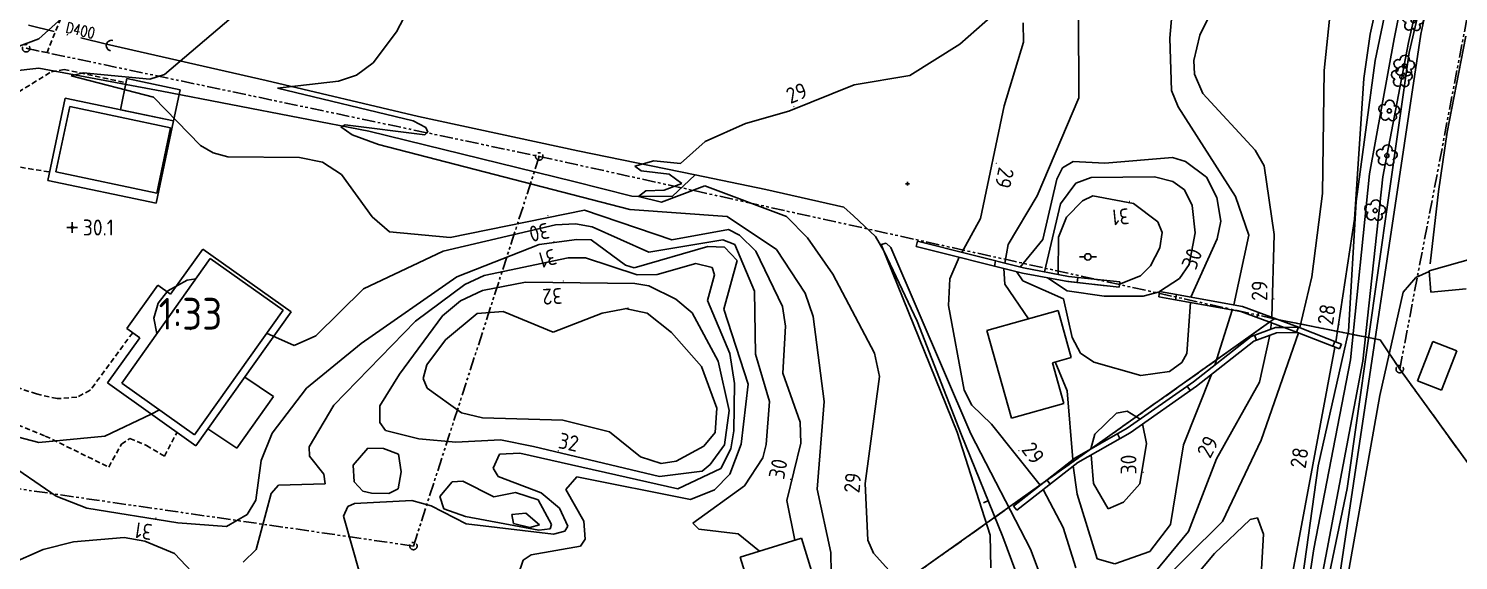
# Model space of a CAD drawing. Header units: metres. Extents: x 139929 to 143267, y 6401995 to 6404511.
# Drawn here: x 140467.3 to 140602.6, y 6402173.4 to 6402223.7 of the extents above; entities that cross this region are included whole.
import ezdxf
from ezdxf.enums import TextEntityAlignment as Align

# ---------------------------------------------------------------- set-up
doc = ezdxf.new("R2010")
doc.units = ezdxf.units.M
for name, pattern in [('DASHDOT', [1, 0.5, -0.25, 0, -0.25]), ('DASHED', [0.75, 0.5, -0.25]), ('PHANTOM', [2.5, 1.25, -0.25, 0.25, -0.25, 0.25, -0.25])]:
    doc.linetypes.add(name, pattern=pattern)
for name, color, linetype, lineweight in [('FAS_TRAKT_GRÄNS', 96, 'Continuous', 35), ('LM_GRÄNSPUNKT_TEXT_NY', 94, 'Continuous', 25), ('PRI_VATTEN_DIKE', 170, 'Continuous', 18)]:
    doc.layers.add(name, color=color, linetype=linetype, lineweight=lineweight)
for name, color, linetype in [('M-BEF-BELYSNINGSSTOLPE', 4, 'Continuous'), ('M-BEF-BYGGNAD', 3, 'Continuous'), ('M-BEF-BÄCK', 7, 'Continuous'), ('M-BEF-DIKE', 4, 'Dike5'), ('M-BEF-HÄCK', 7, 'Continuous'), ('M-BEF-MUR', 4, 'Continuous'), ('M-BEF-NIVÅ', 4, 'Continuous'), ('M-BEF-NIVÅKURVA-PRIMÄR-0.5M', 12, 'Continuous'), ('M-BEF-NIVÅKURVA-PRIMÄR-1.0M', 12, 'Continuous'), ('M-BEF-TRÄD', 4, 'Continuous'), ('M-BEF-VÄGKANT', 1, 'DASHED'), ('M-BEF-VÄGKANTSTÖD', 1, 'Continuous'), ('M-FASTIGHETSBETECKNING', 3, 'Continuous'), ('M-GATUNAMN', 3, 'Continuous'), ('M-GR-FASTIGHETSGRÄNS', 3, 'PHANTOM'), ('M-GR-RÄTTIGHETSGRÄNS', 3, 'DASHED'), ('M-GR-TRAKTGRÄNS', 7, 'PHANTOM'), ('M-KRYSS-1000', 1, 'Continuous'), ('M-VA-D', 80, 'DASHDOT'), ('M-VA-TEXT', 1, 'Continuous')]:
    doc.layers.add(name, color=color, linetype=linetype)
doc.styles.add('ISO', font='iso.shx', dxfattribs={"height": 2.5})
doc.styles.add('ITALICC', font='italicc', dxfattribs={"oblique": 10})
doc.styles.add('SIMPLEX8', font='simplex.shx', dxfattribs={"width": 0.8})
doc.linetypes.add('Bäck', pattern='A,5,[107,sma.shx,S=1,R=0,X=0,Y=0],5', length=10)
doc.linetypes.add('Dike5', pattern='A,1.5,["|",Standard,S=0.5,R=75,X=0,Y=0],1e-06,["|",Standard,S=0.5,R=105,X=0,Y=0],-0.75', length=2.250001)

# ---------------------------------------------------------------- blocks, each defined once
blk = doc.blocks.new('osynlig cirkel')
blk.add_circle((0, 0), 0.005)
blk = doc.blocks.new('OSYNLIG')
blk.add_blockref('osynlig cirkel', (0, 0))
blk = doc.blocks.new('PRI_L_ALLM')
for points in [[(-0.3, 0, 0), (-0.8, 0, 0)], [(0.8, 0, 0), (0.3, 0, 0)]]:
    blk.add_polyline3d(points)
blk.add_circle((0, 0), 0.3)
blk = doc.blocks.new('PRI_NIVÅ_HÖJDPUNKT_ISM')
at = {"color": 7}
for p, q in [((-0.25, 0), (0.25, 0)), ((0, 0.25), (0, -0.25))]:
    blk.add_line(p, q, dxfattribs=at)
blk = doc.blocks.new('LIGGARPUNKT')
blk.add_circle((0, 0), 0.35)
at = {"layer": 'LM_GRÄNSPUNKT_TEXT_NY', "style": 'ITALICC', "oblique": 10}
blk.add_attdef('PUNKTBETECKNING', (0.5, -0.35), '', height=0.7, dxfattribs=at)
blk = doc.blocks.new('PRI_M_LÖVTRÄD')
blk.add_circle((0, 0), 0.2)
for centre, radius, start, end in [((-0.601762, 0.206006), 0.384732, 57.341651, 261.23001), ((0.047722, 0.56156), 0.443002, 345.022908, 184.096476), ((0.585988, 0.07036), 0.392534, 269.444378, 106.321877), ((-0.395828, -0.476108), 0.401424, 131.233971, 330.911027), ((0.306072, -0.564084), 0.367104, 196.976003, 41.224955)]:
    blk.add_arc(centre, radius, start, end)
blk = doc.blocks.new('SPWDEF')
at = {"color": 0, "linetype": 'Continuous'}
for p, q in [((-1, 0), (1, 0)), ((0, -1), (0, 1))]:
    blk.add_line(p, q, dxfattribs=at)
blk.add_circle((0, 0), 0.2)
blk = doc.blocks.new('PLUS')
for p, q in [((-0.18, 0), (0, 0)), ((0, 0), (0, 0.18)), ((0, -0.18), (0, 0)), ((0, 0), (0.18, 0))]:
    blk.add_line(p, q)
blk = doc.blocks.new('PRI_NIVÅ_HÖJDPKT')
at = {"color": 0, "linetype": 'Continuous', "lineweight": -3}
blk.add_circle((183, 184), 0.0005, dxfattribs=at)

msp = doc.modelspace()

# ---------------------------------------------------------------- linework, layer by layer
at = {"layer": 'FAS_TRAKT_GRÄNS', "color": 1, "linetype": 'Continuous', "lineweight": -3}
for p, q in [((140550.468, 6402171.631), (140585.175, 6402196.276)), ((140585.175, 6402196.276), (140595.175, 6402194.272)), ((140595.175, 6402194.272), (140597.041, 6402191.517)), ((140597.041, 6402191.517), (140606.794, 6402178.067))]:
    msp.add_line(p, q, dxfattribs=at)
at = {"layer": 'M-BEF-BYGGNAD'}
for p, q in [((140476.601, 6402218.997), (140475.981, 6402216.05)), ((140481.642, 6402217.936), (140476.601, 6402218.997)), ((140469.112, 6402209.362), (140470.751, 6402217.15)), ((140470.751, 6402217.15), (140481.022, 6402214.99)), ((140481.022, 6402214.99), (140481.642, 6402217.936)), ((140471.196, 6402216.359), (140469.892, 6402210.166)), ((140480.727, 6402214.351), (140471.196, 6402216.359)), ((140475.981, 6402216.05), (140481.022, 6402214.99)), ((140481.022, 6402214.99), (140479.383, 6402207.201)), ((140479.422, 6402208.157), (140480.727, 6402214.351)), ((140479.383, 6402207.201), (140469.112, 6402209.362)), ((140469.892, 6402210.166), (140479.422, 6402208.157)), ((140480.741, 6402198.589), (140483.786, 6402202.864)), ((140483.786, 6402202.864), (140492.136, 6402196.918)), ((140476.121, 6402190.191), (140484.488, 6402201.986)), ((140484.488, 6402201.986), (140491.372, 6402197.104)), ((140476.61, 6402195.343), (140479.535, 6402199.449)), ((140479.535, 6402199.449), (140480.741, 6402198.589)), ((140491.372, 6402197.104), (140483.005, 6402185.309)), ((140492.136, 6402196.918), (140483.124, 6402184.267)), ((140557.984, 6402195.173), (140564.726, 6402197.05)), ((140557.984, 6402195.173), (140564.726, 6402197.05)), ((140564.726, 6402197.05), (140565.961, 6402192.609)), ((140564.726, 6402197.05), (140565.961, 6402192.609)), ((140477.812, 6402194.487), (140476.61, 6402195.343)), ((140474.771, 6402190.217), (140477.812, 6402194.487)), ((140560.294, 6402186.875), (140557.984, 6402195.173)), ((140560.294, 6402186.875), (140557.984, 6402195.173)), ((140600.165, 6402194.124), (140598.72, 6402190.403)), ((140602.454, 6402193.235), (140600.165, 6402194.124)), ((140601.008, 6402189.515), (140602.454, 6402193.235)), ((140565.961, 6402192.609), (140564.196, 6402192.117)), ((140565.961, 6402192.609), (140564.196, 6402192.117)), ((140564.196, 6402192.117), (140565.271, 6402188.26)), ((140564.196, 6402192.117), (140565.271, 6402188.26)), ((140483.124, 6402184.267), (140474.771, 6402190.217)), ((140483.005, 6402185.309), (140476.121, 6402190.191)), ((140487.752, 6402190.765), (140490.485, 6402188.924)), ((140598.72, 6402190.403), (140601.008, 6402189.515)), ((140490.485, 6402188.924), (140487.012, 6402184.048)), ((140565.271, 6402188.26), (140560.294, 6402186.875)), ((140565.271, 6402188.26), (140560.294, 6402186.875)), ((140487.012, 6402184.048), (140484.254, 6402185.854)), ((140540.427, 6402175.515), (140534.64, 6402173.72)), ((140541.861, 6402170.889), (140540.427, 6402175.515)), ((140534.64, 6402173.72), (140536.074, 6402169.095))]:
    msp.add_line(p, q, dxfattribs=at)
at = {"layer": 'M-BEF-BÄCK', "lineweight": -3}
for p, q in [((140474.668, 6402222.241), (140489.793, 6402218.825)), ((140489.793, 6402218.825), (140504.178, 6402215.423)), ((140504.178, 6402215.423), (140519.261, 6402212.159)), ((140519.261, 6402212.159), (140530.367, 6402209.885)), ((140530.367, 6402209.885), (140537.073, 6402208.511)), ((140537.073, 6402208.511), (140544.447, 6402206.819)), ((140544.447, 6402206.819), (140545.348, 6402206.027)), ((140545.348, 6402206.027), (140547.422, 6402204.063)), ((140547.422, 6402204.063), (140548.257, 6402202.629)), ((140548.257, 6402202.629), (140551.38, 6402196.044)), ((140551.38, 6402196.044), (140555.543, 6402185.367)), ((140555.543, 6402185.367), (140559.478, 6402175.643)), ((140559.478, 6402175.643), (140563.33, 6402165.298))]:
    msp.add_line(p, q, dxfattribs=at)
at = {"layer": 'M-BEF-BÄCK', "linetype": 'Bäck', "lineweight": -3}
for p, q in [((140474.668, 6402222.241, 29.827), (140489.793, 6402218.825, 29.528)), ((140465.737, 6402219.684, 30.259), (140468.275, 6402219.98, 30.117)), ((140468.275, 6402219.98, 30.117), (140479.914, 6402217.814, 29.895)), ((140489.793, 6402218.825, 29.528), (140504.178, 6402215.423, 29.216)), ((140479.914, 6402217.814, 29.895), (140499.479, 6402214.012, 29.361)), ((140504.178, 6402215.423, 29.216), (140519.261, 6402212.159, 28.917)), ((140499.479, 6402214.012, 29.361), (140518.904, 6402209.277, 29.065)), ((140519.261, 6402212.159, 28.917), (140530.367, 6402209.885, 28.74)), ((140518.904, 6402209.277, 29.065), (140524.392, 6402207.879, 28.951)), ((140528.185, 6402207.85, 28.826), (140530.367, 6402209.885, 28.74)), ((140530.367, 6402209.885, 28.74), (140537.073, 6402208.511, 28.633)), ((140524.392, 6402207.879, 28.951), (140528.185, 6402207.85, 28.826)), ((140537.073, 6402208.511, 28.633), (140544.447, 6402206.819, 28.434)), ((140544.447, 6402206.819, 28.434), (140545.348, 6402206.027, 28.434)), ((140545.348, 6402206.027, 28.434), (140547.422, 6402204.063, 28.363)), ((140547.422, 6402204.063, 28.363), (140548.257, 6402202.629, 28.363)), ((140548.257, 6402202.629, 28.363), (140551.38, 6402196.044, 28.292)), ((140551.38, 6402196.044, 28.292), (140555.543, 6402185.367, 28.249)), ((140555.543, 6402185.367, 28.249), (140559.478, 6402175.643, 28.136)), ((140559.478, 6402175.643, 28.136), (140563.33, 6402165.298, 28.008))]:
    msp.add_line(p, q, dxfattribs=at)
at = {"layer": 'M-BEF-DIKE'}
for p, q in [((140596.529, 6402222.773), (140598.178, 6402231.123)), ((140598.919, 6402227.024), (140597.869, 6402222.411)), ((140594.192, 6402209.972), (140596.529, 6402222.773)), ((140597.869, 6402222.411), (140595.429, 6402209.714)), ((140592.383, 6402192.403), (140594.192, 6402209.972)), ((140595.429, 6402209.714), (140593.551, 6402192.252)), ((140588.916, 6402174.51), (140592.383, 6402192.403)), ((140593.551, 6402192.252), (140590.053, 6402173.815)), ((140558.137, 6402179.095), (140557.645, 6402178.872)), ((140587.819, 6402167.243), (140588.916, 6402174.51)), ((140590.053, 6402173.815), (140588.595, 6402166.462))]:
    msp.add_line(p, q, dxfattribs=at)
at = {"layer": 'M-BEF-HÄCK', "lineweight": -3}
for p, q in [((140601.542, 6402213.921), (140603.29, 6402223.001)), ((140600.697, 6402208.318), (140601.542, 6402213.921)), ((140599.936, 6402201.479), (140600.697, 6402208.318))]:
    msp.add_line(p, q, dxfattribs=at)
at = {"layer": 'M-BEF-MUR', "lineweight": -3}
for p, q in [((140551.286, 6402203.118), (140551.407, 6402203.602)), ((140551.407, 6402203.602), (140561.439, 6402201.093)), ((140561.332, 6402200.604), (140551.286, 6402203.118)), ((140558.686, 6402201.267), (140558.807, 6402201.751)), ((140561.439, 6402201.093), (140565.704, 6402200.283)), ((140565.63, 6402199.788), (140561.332, 6402200.604)), ((140570.499, 6402199.259), (140565.63, 6402199.788)), ((140565.704, 6402200.283), (140570.553, 6402199.757)), ((140566.522, 6402199.691), (140566.576, 6402200.189)), ((140570.553, 6402199.757), (140570.499, 6402199.259)), ((140574.232, 6402198.349), (140574.317, 6402198.842)), ((140575.283, 6402198.169), (140574.232, 6402198.349)), ((140574.317, 6402198.842), (140575.37, 6402198.661)), ((140582.021, 6402196.95), (140575.283, 6402198.169)), ((140575.37, 6402198.661), (140582.152, 6402197.434)), ((140575.905, 6402198.565), (140575.816, 6402198.073)), ((140586.093, 6402195.46), (140582.021, 6402196.95)), ((140582.152, 6402197.434), (140587.46, 6402195.492)), ((140583.703, 6402196.866), (140583.532, 6402196.397)), ((140582.997, 6402194.598), (140585.277, 6402195.44)), ((140585.277, 6402195.44), (140586.093, 6402195.46)), ((140586.093, 6402195.46), (140587.46, 6402195.492)), ((140587.288, 6402195.023), (140586.093, 6402195.46)), ((140587.46, 6402195.492), (140587.288, 6402195.023)), ((140587.46, 6402195.492), (140591.529, 6402193.881)), ((140577.521, 6402190.307), (140582.997, 6402194.598)), ((140583.244, 6402194.156), (140577.818, 6402189.905)), ((140585.372, 6402194.942), (140583.244, 6402194.156)), ((140583.3, 6402194.71), (140583.473, 6402194.241)), ((140587.37, 6402194.99), (140585.372, 6402194.942)), ((140591.345, 6402193.416), (140587.37, 6402194.99)), ((140590.909, 6402194.126), (140590.725, 6402193.661)), ((140591.529, 6402193.881), (140591.345, 6402193.416)), ((140571.258, 6402185.923), (140577.521, 6402190.307)), ((140577.818, 6402189.905), (140571.526, 6402185.5)), ((140576.931, 6402189.894), (140577.218, 6402189.484)), ((140566.288, 6402183.095), (140571.258, 6402185.923)), ((140571.526, 6402185.5), (140566.567, 6402182.679)), ((140570.323, 6402185.391), (140570.571, 6402184.957)), ((140560.499, 6402178.556), (140566.288, 6402183.095)), ((140566.567, 6402182.679), (140560.807, 6402178.163)), ((140563.646, 6402181.024), (140563.955, 6402180.631)), ((140560.807, 6402178.163), (140560.499, 6402178.556))]:
    msp.add_line(p, q, dxfattribs=at)
at = {"layer": 'M-BEF-MUR'}
for p, q in [((140551.286, 6402203.118), (140551.407, 6402203.602)), ((140551.407, 6402203.602), (140561.439, 6402201.093)), ((140561.332, 6402200.604), (140551.286, 6402203.118)), ((140558.686, 6402201.267), (140558.807, 6402201.751)), ((140561.439, 6402201.093), (140565.704, 6402200.283)), ((140565.63, 6402199.788), (140561.332, 6402200.604)), ((140570.499, 6402199.259), (140565.63, 6402199.788)), ((140565.704, 6402200.283), (140570.553, 6402199.757)), ((140566.522, 6402199.691), (140566.576, 6402200.189)), ((140570.553, 6402199.757), (140570.499, 6402199.259)), ((140574.232, 6402198.349), (140574.317, 6402198.842)), ((140575.283, 6402198.169), (140574.232, 6402198.349)), ((140574.317, 6402198.842), (140575.37, 6402198.661)), ((140582.021, 6402196.95), (140575.283, 6402198.169)), ((140575.37, 6402198.661), (140582.152, 6402197.434)), ((140575.905, 6402198.565), (140575.816, 6402198.073)), ((140586.093, 6402195.46), (140582.021, 6402196.95)), ((140582.152, 6402197.434), (140587.46, 6402195.492)), ((140583.703, 6402196.866), (140583.532, 6402196.397)), ((140582.997, 6402194.598), (140585.277, 6402195.44)), ((140585.277, 6402195.44), (140586.093, 6402195.46)), ((140586.093, 6402195.46), (140587.46, 6402195.492)), ((140587.288, 6402195.023), (140586.093, 6402195.46)), ((140587.46, 6402195.492), (140587.288, 6402195.023)), ((140587.46, 6402195.492), (140591.529, 6402193.881)), ((140577.521, 6402190.307), (140582.997, 6402194.598)), ((140583.244, 6402194.156), (140577.818, 6402189.905)), ((140585.372, 6402194.942), (140583.244, 6402194.156)), ((140583.3, 6402194.71), (140583.473, 6402194.241)), ((140587.37, 6402194.99), (140585.372, 6402194.942)), ((140591.345, 6402193.416), (140587.37, 6402194.99)), ((140590.909, 6402194.126), (140590.725, 6402193.661)), ((140591.529, 6402193.881), (140591.345, 6402193.416)), ((140571.258, 6402185.923), (140577.521, 6402190.307)), ((140577.818, 6402189.905), (140571.526, 6402185.5)), ((140576.931, 6402189.894), (140577.218, 6402189.484)), ((140566.288, 6402183.095), (140571.258, 6402185.923)), ((140571.526, 6402185.5), (140566.567, 6402182.679)), ((140570.323, 6402185.391), (140570.571, 6402184.957)), ((140560.499, 6402178.556), (140566.288, 6402183.095)), ((140566.567, 6402182.679), (140560.807, 6402178.163)), ((140563.646, 6402181.024), (140563.955, 6402180.631)), ((140560.807, 6402178.163), (140560.499, 6402178.556))]:
    msp.add_line(p, q, dxfattribs=at)
at = {"layer": 'M-BEF-NIVÅKURVA-PRIMÄR-0.5M', "linetype": 'Continuous', "lineweight": -3}
for p, q in [((140589.884, 6402219.768, 28.5), (140591.103, 6402231.263, 28.5)), ((140600.079, 6402230.591, 27.5), (140597.922, 6402221.465, 27.5)), ((140502.099, 6402223.416, 29.5), (140505.448, 6402229.79, 29.5)), ((140575.279, 6402222.828, 29.5), (140575.603, 6402226.466, 29.5)), ((140468.281, 6402222.762, 30.5), (140472.258, 6402226.361, 30.5)), ((140566.65, 6402225.151, 29.5), (140566.672, 6402217.186, 29.5)), ((140594.712, 6402220.712, 27.5), (140595.555, 6402224.765, 27.5)), ((140463.72, 6402221.075, 30.5), (140468.281, 6402222.762, 30.5)), ((140499.898, 6402220.503, 29.5), (140502.099, 6402223.416, 29.5)), ((140575.436, 6402217.878, 29.5), (140575.279, 6402222.828, 29.5)), ((140597.922, 6402221.465, 27.5), (140592.054, 6402180.219, 27.5)), ((140498.328, 6402219.321, 29.5), (140499.898, 6402220.503, 29.5)), ((140589.724, 6402208.128, 28.5), (140589.884, 6402219.768, 28.5)), ((140592.926, 6402207.356, 27.5), (140594.712, 6402220.712, 27.5)), ((140490.841, 6402218.085, 29.5), (140496.619, 6402218.742, 29.5)), ((140496.619, 6402218.742, 29.5), (140498.328, 6402219.321, 29.5)), ((140503.704, 6402214.988, 29.5), (140490.841, 6402218.085, 29.5)), ((140566.672, 6402217.186, 29.5), (140562.722, 6402207.916, 29.5)), ((140576.075, 6402216.324, 29.5), (140575.436, 6402217.878, 29.5)), ((140581.502, 6402207.842, 29.5), (140576.075, 6402216.324, 29.5)), ((140496.844, 6402214.428, 29.5), (140497.254, 6402214.631, 29.5)), ((140497.932, 6402213.689, 29.5), (140496.844, 6402214.428, 29.5)), ((140497.254, 6402214.631, 29.5), (140504.789, 6402213.678, 29.5)), ((140504.877, 6402214.38, 29.5), (140503.704, 6402214.988, 29.5)), ((140505.091, 6402213.922, 29.5), (140504.877, 6402214.38, 29.5)), ((140500.4, 6402212.767, 29.5), (140497.932, 6402213.689, 29.5)), ((140504.789, 6402213.678, 29.5), (140505.091, 6402213.922, 29.5)), ((140524.189, 6402206.603, 29.5), (140500.4, 6402212.767, 29.5)), ((140566.407, 6402209.101, 30.5), (140564.932, 6402207.153, 30.5)), ((140567.833, 6402209.638, 30.5), (140566.407, 6402209.101, 30.5)), ((140573.836, 6402209.702, 30.5), (140567.833, 6402209.638, 30.5)), ((140575.582, 6402209.273, 30.5), (140573.836, 6402209.702, 30.5)), ((140576.661, 6402208.482, 30.5), (140575.582, 6402209.273, 30.5)), ((140562.722, 6402207.916, 29.5), (140559.994, 6402203.291, 29.5)), ((140577.401, 6402207.002, 30.5), (140576.661, 6402208.482, 30.5)), ((140582.776, 6402204.198, 29.5), (140581.502, 6402207.842, 29.5)), ((140588.721, 6402200.246, 28.5), (140589.724, 6402208.128, 28.5)), ((140533.407, 6402205.943, 29.5), (140524.189, 6402206.603, 29.5)), ((140564.932, 6402207.153, 30.5), (140563.422, 6402200.717, 30.5)), ((140577.685, 6402204.407, 30.5), (140577.401, 6402207.002, 30.5)), ((140592.201, 6402195.077, 27.5), (140592.926, 6402207.356, 27.5)), ((140517.167, 6402205.174, 30.5), (140506.535, 6402202.666, 30.5)), ((140519.042, 6402205.259, 30.5), (140517.167, 6402205.174, 30.5)), ((140520.616, 6402204.97, 30.5), (140519.042, 6402205.259, 30.5)), ((140525.998, 6402202.578, 30.5), (140520.616, 6402204.97, 30.5)), ((140538.061, 6402202.843, 29.5), (140533.407, 6402205.943, 29.5)), ((140532.982, 6402203.737, 30.5), (140525.998, 6402202.578, 30.5)), ((140534.141, 6402203.308, 30.5), (140532.982, 6402203.737, 30.5)), ((140547.983, 6402203.306, 28.5), (140548.436, 6402203.443, 28.5)), ((140548.436, 6402203.443, 28.5), (140548.876, 6402203.018, 28.5)), ((140577.116, 6402201.422, 30.5), (140577.685, 6402204.407, 30.5)), ((140581.328, 6402197.584, 29.5), (140582.776, 6402204.198, 29.5)), ((140506.535, 6402202.666, 30.5), (140499, 6402199.098, 30.5)), ((140535.992, 6402198.881, 30.5), (140534.141, 6402203.308, 30.5)), ((140540.779, 6402198.684, 29.5), (140538.061, 6402202.843, 29.5)), ((140555.176, 6402185.553, 28.5), (140547.983, 6402203.306, 28.5)), ((140548.876, 6402203.018, 28.5), (140556.471, 6402185.379, 28.5)), ((140559.994, 6402203.291, 29.5), (140559.672, 6402201.536, 29.5)), ((140518.358, 6402202.035, 31.5), (140510.416, 6402200.365, 31.5)), ((140519.99, 6402202.051, 31.5), (140518.358, 6402202.035, 31.5)), ((140524.873, 6402200.417, 31.5), (140519.99, 6402202.051, 31.5)), ((140530.43, 6402201.493, 31.5), (140526.788, 6402200.448, 31.5)), ((140531.98, 6402201.115, 31.5), (140530.43, 6402201.493, 31.5)), ((140532.202, 6402200.442, 31.5), (140531.98, 6402201.115, 31.5)), ((140559.582, 6402201.042, 29.5), (140559.69, 6402199.546, 29.5)), ((140576.198, 6402200.085, 30.5), (140577.116, 6402201.422, 30.5)), ((140599.823, 6402200.759, 28.5), (140598.579, 6402200.184, 28.5)), ((140482.313, 6402199.927, 30.5), (140480.479, 6402198.928, 30.5)), ((140483.116, 6402200.051, 30.5), (140482.313, 6402199.927, 30.5)), ((140508.585, 6402199.527, 31.5), (140503.919, 6402196.057, 31.5)), ((140510.416, 6402200.365, 31.5), (140508.585, 6402199.527, 31.5)), ((140526.788, 6402200.448, 31.5), (140524.873, 6402200.417, 31.5)), ((140531.537, 6402197.994, 31.5), (140532.202, 6402200.442, 31.5)), ((140559.69, 6402199.546, 29.5), (140561.928, 6402196.27, 29.5)), ((140563.72, 6402200.151, 30.5), (140565.586, 6402198.929, 30.5)), ((140574.324, 6402198.841, 30.5), (140576.198, 6402200.085, 30.5)), ((140587.585, 6402195.443, 28.5), (140588.721, 6402200.246, 28.5)), ((140598.579, 6402200.184, 28.5), (140597.355, 6402198.792, 28.5)), ((140480.479, 6402198.928, 30.5), (140479.574, 6402197.762, 30.5)), ((140499, 6402199.098, 30.5), (140494.489, 6402194.649, 30.5)), ((140536.092, 6402192.936, 30.5), (140535.992, 6402198.881, 30.5)), ((140541.524, 6402196.505, 29.5), (140540.779, 6402198.684, 29.5)), ((140565.586, 6402198.929, 30.5), (140569.079, 6402198.412, 30.5)), ((140569.079, 6402198.412, 30.5), (140572.78, 6402198.398, 30.5)), ((140572.78, 6402198.398, 30.5), (140574.316, 6402198.839, 30.5)), ((140597.355, 6402198.792, 28.5), (140595.163, 6402189.012, 28.5)), ((140479.574, 6402197.762, 30.5), (140479.165, 6402196.329, 30.5)), ((140509.755, 6402196.781, 32.5), (140506.741, 6402194.283, 32.5)), ((140512.217, 6402196.977, 32.5), (140509.755, 6402196.781, 32.5)), ((140516.94, 6402195.005, 32.5), (140512.217, 6402196.977, 32.5)), ((140521.583, 6402196.815, 32.5), (140516.94, 6402195.005, 32.5)), ((140524.056, 6402197.282, 32.5), (140521.583, 6402196.815, 32.5)), ((140525.845, 6402196.819, 32.5), (140523.743, 6402197.251, 32.5)), ((140528.129, 6402194.99, 32.5), (140525.845, 6402196.819, 32.5)), ((140533.657, 6402192.975, 31.5), (140531.537, 6402197.994, 31.5)), ((140579.536, 6402191.886, 29.5), (140581.197, 6402197.099, 29.5)), ((140479.165, 6402196.329, 30.5), (140479.449, 6402194.882, 30.5)), ((140503.919, 6402196.057, 31.5), (140496.172, 6402188.089, 31.5)), ((140542.569, 6402188.435, 29.5), (140541.524, 6402196.505, 29.5)), ((140492.442, 6402193.758, 30.5), (140489.815, 6402194.909, 30.5)), ((140494.489, 6402194.649, 30.5), (140492.442, 6402193.758, 30.5)), ((140506.741, 6402194.283, 32.5), (140504.981, 6402191.928, 32.5)), ((140530.96, 6402191.756, 32.5), (140528.129, 6402194.99, 32.5)), ((140583.934, 6402184.802, 28.5), (140587.471, 6402194.95, 28.5)), ((140589.338, 6402182.366, 27.5), (140592.201, 6402195.077, 27.5)), ((140534.102, 6402190.167, 31.5), (140533.657, 6402192.975, 31.5)), ((140537.402, 6402188.446, 30.5), (140536.092, 6402192.936, 30.5)), ((140504.981, 6402191.928, 32.5), (140504.627, 6402190.633, 32.5)), ((140532.424, 6402187.831, 32.5), (140530.96, 6402191.756, 32.5)), ((140564.449, 6402192.187, 29.5), (140565.585, 6402189.467, 29.5)), ((140504.627, 6402190.633, 32.5), (140505.011, 6402189.695, 32.5)), ((140534.039, 6402185.68, 31.5), (140534.102, 6402190.167, 31.5)), ((140576.573, 6402184.344, 29.5), (140579.221, 6402191.004, 29.5)), ((140505.011, 6402189.695, 32.5), (140508.26, 6402187.383, 32.5)), ((140565.585, 6402189.467, 29.5), (140566.101, 6402182.949, 29.5)), ((140595.163, 6402189.012, 28.5), (140590.713, 6402163.937, 28.5)), ((140478.888, 6402187.236, 30.5), (140474.502, 6402185.182, 30.5)), ((140479.695, 6402187.656, 30.5), (140478.888, 6402187.236, 30.5)), ((140496.172, 6402188.089, 31.5), (140493.845, 6402184.169, 31.5)), ((140508.26, 6402187.383, 32.5), (140510.245, 6402186.91, 32.5)), ((140532.269, 6402185.525, 32.5), (140532.424, 6402187.831, 32.5)), ((140537.088, 6402184.37, 30.5), (140537.402, 6402188.446, 30.5)), ((140541.919, 6402180.16, 29.5), (140542.569, 6402188.435, 29.5)), ((140510.245, 6402186.91, 32.5), (140517.85, 6402186.674, 32.5)), ((140517.85, 6402186.674, 32.5), (140522.277, 6402185.568, 32.5)), ((140468.269, 6402184.559, 30.5), (140464.156, 6402185.645, 30.5)), ((140474.502, 6402185.182, 30.5), (140468.269, 6402184.559, 30.5)), ((140522.277, 6402185.568, 32.5), (140525.19, 6402183.216, 32.5)), ((140531.203, 6402184.226, 32.5), (140532.269, 6402185.525, 32.5)), ((140533.737, 6402183.964, 31.5), (140534.039, 6402185.68, 31.5)), ((140558.282, 6402175.794, 28.5), (140555.176, 6402185.553, 28.5)), ((140556.471, 6402185.379, 28.5), (140562.117, 6402174.489, 28.5)), ((140580.272, 6402177.106, 28.5), (140583.934, 6402184.802, 28.5)), ((140493.845, 6402184.169, 31.5), (140493.869, 6402183.293, 31.5)), ((140493.869, 6402183.293, 31.5), (140495.244, 6402181.565, 31.5)), ((140511.264, 6402182.156, 31.5), (140511.851, 6402183.455, 31.5)), ((140511.851, 6402183.455, 31.5), (140513.782, 6402183.558, 31.5)), ((140513.782, 6402183.558, 31.5), (140528.724, 6402180.176, 31.5)), ((140525.19, 6402183.216, 32.5), (140527.149, 6402182.586, 32.5)), ((140528.59, 6402182.806, 32.5), (140531.203, 6402184.226, 32.5)), ((140532.814, 6402182.11, 31.5), (140533.737, 6402183.964, 31.5)), ((140536.773, 6402183.132, 30.5), (140537.088, 6402184.37, 30.5)), ((140575.348, 6402176.818, 29.5), (140576.573, 6402184.344, 29.5)), ((140511.719, 6402181.349, 31.5), (140511.264, 6402182.156, 31.5)), ((140527.149, 6402182.586, 32.5), (140528.59, 6402182.806, 32.5)), ((140528.724, 6402180.176, 31.5), (140532.814, 6402182.11, 31.5)), ((140535.04, 6402180.482, 30.5), (140536.773, 6402183.132, 30.5)), ((140566.156, 6402182.357, 29.5), (140566.521, 6402179.679, 29.5)), ((140587.534, 6402169.459, 27.5), (140589.338, 6402182.366, 27.5)), ((140490.938, 6402180.549, 31.5), (140490.245, 6402179.734, 31.5)), ((140495.376, 6402180.646, 31.5), (140490.938, 6402180.549, 31.5)), ((140495.244, 6402181.565, 31.5), (140495.376, 6402180.646, 31.5)), ((140515.799, 6402179.823, 31.5), (140511.719, 6402181.349, 31.5)), ((140530.161, 6402176.938, 30.5), (140535.04, 6402180.482, 30.5)), ((140490.245, 6402179.734, 31.5), (140488.848, 6402174.438, 31.5)), ((140517.53, 6402178.345, 31.5), (140515.799, 6402179.823, 31.5)), ((140543.213, 6402174.174, 29.5), (140541.919, 6402180.16, 29.5)), ((140566.521, 6402179.679, 29.5), (140568.406, 6402173.559, 29.5)), ((140592.054, 6402180.219, 27.5), (140590.252, 6402171.445, 27.5)), ((140497.111, 6402177.598, 31.5), (140497.519, 6402178.519, 31.5)), ((140497.519, 6402178.519, 31.5), (140498.141, 6402178.796, 31.5)), ((140498.141, 6402178.796, 31.5), (140503.572, 6402179.071, 31.5)), ((140503.572, 6402179.071, 31.5), (140505.404, 6402178.592, 31.5)), ((140505.404, 6402178.592, 31.5), (140508.697, 6402176.868, 31.5)), ((140514.356, 6402177.883, 32.5), (140513.039, 6402177.757, 32.5)), ((140513.039, 6402177.757, 32.5), (140513.181, 6402176.914, 32.5)), ((140515.632, 6402176.775, 32.5), (140514.356, 6402177.883, 32.5)), ((140518.309, 6402176.645, 31.5), (140517.53, 6402178.345, 31.5)), ((140498.612, 6402172.274, 31.5), (140497.111, 6402177.598, 31.5)), ((140508.697, 6402176.868, 31.5), (140516.971, 6402175.913, 31.5)), ((140513.181, 6402176.914, 32.5), (140514.716, 6402176.516, 32.5)), ((140514.716, 6402176.516, 32.5), (140515.632, 6402176.775, 32.5)), ((140518.025, 6402176.183, 31.5), (140518.309, 6402176.645, 31.5)), ((140530.71, 6402176.377, 30.5), (140530.161, 6402176.938, 30.5)), ((140572.842, 6402169.75, 28.5), (140580.272, 6402177.106, 28.5)), ((140573.399, 6402174.258, 29.5), (140575.348, 6402176.818, 29.5)), ((140471.555, 6402175.172, 31.5), (140468.685, 6402174.444, 31.5)), ((140476.328, 6402175.591, 31.5), (140471.555, 6402175.172, 31.5)), ((140478.3, 6402175.221, 31.5), (140476.328, 6402175.591, 31.5)), ((140481.109, 6402174.057, 31.5), (140478.3, 6402175.221, 31.5)), ((140516.971, 6402175.913, 31.5), (140518.025, 6402176.183, 31.5)), ((140534.429, 6402175.938, 30.5), (140530.71, 6402176.377, 30.5)), ((140536.46, 6402174.284, 30.5), (140534.429, 6402175.938, 30.5)), ((140558.361, 6402172.725, 28.5), (140558.282, 6402175.794, 28.5)), ((140468.685, 6402174.444, 31.5), (140465.675, 6402173.124, 31.5)), ((140482.746, 6402172.337, 31.5), (140481.109, 6402174.057, 31.5)), ((140488.848, 6402174.438, 31.5), (140487.601, 6402173.239, 31.5)), ((140543.255, 6402172.214, 29.5), (140543.213, 6402174.174, 29.5)), ((140562.117, 6402174.489, 28.5), (140565.881, 6402164.483, 28.5)), ((140570.095, 6402173.091, 29.5), (140573.399, 6402174.258, 29.5)), ((140568.406, 6402173.559, 29.5), (140570.095, 6402173.091, 29.5))]:
    msp.add_line(p, q, dxfattribs=at)
at = {"layer": 'M-BEF-NIVÅKURVA-PRIMÄR-1.0M', "linetype": 'Continuous', "lineweight": -3}
for p, q in [((140578.137, 6402223.112, 29), (140581.872, 6402230.651, 29)), ((140600.79, 6402231.396, 28), (140599.026, 6402223.192, 28)), ((140594.244, 6402223.192, 28), (140595.164, 6402227.309, 28)), ((140555.418, 6402222.26, 29), (140559.368, 6402225.717, 29)), ((140480.146, 6402219.369, 30), (140486.464, 6402224.74, 30)), ((140561.4, 6402224.268, 29), (140561.444, 6402222.454, 29)), ((140561.444, 6402222.454, 29), (140559.623, 6402216.432, 29)), ((140577.573, 6402220.706, 29), (140578.137, 6402223.112, 29)), ((140599.026, 6402223.192, 28), (140588.666, 6402153.862, 28)), ((140593.635, 6402219.01, 28), (140594.244, 6402223.192, 28)), ((140550.683, 6402219.282, 29), (140555.418, 6402222.26, 29)), ((140577.633, 6402219.411, 29), (140577.573, 6402220.706, 29)), ((140471.323, 6402219.254, 30), (140472.468, 6402219.55, 30)), ((140479.107, 6402217.227, 30), (140471.323, 6402219.254, 30)), ((140472.468, 6402219.55, 30), (140478.76, 6402218.939, 30)), ((140478.76, 6402218.939, 30), (140480.146, 6402219.369, 30)), ((140539.221, 6402215.925, 29), (140545.424, 6402218.407, 29)), ((140545.424, 6402218.407, 29), (140550.683, 6402219.282, 29)), ((140578.425, 6402217.597, 29), (140577.633, 6402219.411, 29)), ((140592.755, 6402205.706, 28), (140593.635, 6402219.01, 28)), ((140483.551, 6402212.67, 30), (140479.107, 6402217.227, 30)), ((140583.349, 6402212.24, 29), (140578.425, 6402217.597, 29)), ((140535.125, 6402214.76, 29), (140539.221, 6402215.925, 29)), ((140559.623, 6402216.432, 29), (140557.364, 6402205.752, 29)), ((140531.334, 6402213.034, 29), (140535.125, 6402214.76, 29)), ((140528.982, 6402210.963, 29), (140531.334, 6402213.034, 29)), ((140484.778, 6402211.966, 30), (140483.551, 6402212.67, 30)), ((140486.147, 6402211.598, 30), (140484.778, 6402211.966, 30)), ((140492.927, 6402211.534, 30), (140486.147, 6402211.598, 30)), ((140584.209, 6402210.739, 29), (140583.349, 6402212.24, 29)), ((140495.111, 6402211.101, 30), (140492.927, 6402211.534, 30)), ((140496.923, 6402209.932, 30), (140495.111, 6402211.101, 30)), ((140524.664, 6402210.706, 29), (140526.465, 6402211.216, 29)), ((140525.255, 6402210.276, 29), (140524.664, 6402210.706, 29)), ((140527.915, 6402209.97, 29), (140525.255, 6402210.276, 29)), ((140526.465, 6402211.216, 29), (140528.982, 6402210.963, 29)), ((140565.136, 6402210.547, 30), (140564.607, 6402209.477, 30)), ((140566.134, 6402211.162, 30), (140565.136, 6402210.547, 30)), ((140569.122, 6402210.991, 30), (140566.134, 6402211.162, 30)), ((140575.534, 6402211.519, 30), (140569.122, 6402210.991, 30)), ((140576.772, 6402211.158, 30), (140575.534, 6402211.519, 30)), ((140578.765, 6402209.665, 30), (140576.772, 6402211.158, 30)), ((140585.158, 6402204.26, 29), (140584.209, 6402210.739, 29)), ((140499.806, 6402205.93, 30), (140496.923, 6402209.932, 30)), ((140531.272, 6402208.854, 29), (140527.177, 6402207.313, 29)), ((140527.434, 6402208.434, 29), (140529.102, 6402209.077, 29)), ((140529.102, 6402209.077, 29), (140527.915, 6402209.97, 29)), ((140539.016, 6402205.96, 29), (140531.272, 6402208.854, 29)), ((140564.607, 6402209.477, 30), (140563.271, 6402203.784, 30)), ((140579.739, 6402207.757, 30), (140578.765, 6402209.665, 30)), ((140525.015, 6402207.838, 29), (140525.711, 6402208.383, 29)), ((140527.177, 6402207.313, 29), (140525.015, 6402207.838, 29)), ((140525.711, 6402208.383, 29), (140527.434, 6402208.434, 29)), ((140568.007, 6402207.902, 31), (140567.024, 6402207.422, 31)), ((140571.86, 6402207.189, 31), (140568.007, 6402207.902, 31)), ((140580.111, 6402205.518, 30), (140579.739, 6402207.757, 30)), ((140519.895, 6402206.548, 30), (140507.183, 6402203.969, 30)), ((140528.154, 6402203.747, 30), (140519.895, 6402206.548, 30)), ((140567.024, 6402207.422, 31), (140565.519, 6402205.889, 31)), ((140574.139, 6402205.444, 31), (140571.86, 6402207.189, 31)), ((140501.462, 6402204.508, 30), (140499.806, 6402205.93, 30)), ((140540.998, 6402203.936, 29), (140539.016, 6402205.96, 29)), ((140557.364, 6402205.752, 29), (140555.617, 6402202.549, 29)), ((140565.519, 6402205.889, 31), (140564.747, 6402203.98, 31)), ((140574.547, 6402204.444, 31), (140574.139, 6402205.444, 31)), ((140579.767, 6402203.853, 30), (140580.111, 6402205.518, 30)), ((140590.988, 6402194.096, 28), (140592.755, 6402205.706, 28)), ((140507.183, 6402203.969, 30), (140501.462, 6402204.508, 30)), ((140519.168, 6402203.775, 31), (140515.621, 6402203.312, 31)), ((140520.545, 6402203.74, 31), (140519.168, 6402203.775, 31)), ((140523.767, 6402201.334, 31), (140520.545, 6402203.74, 31)), ((140533.515, 6402204.721, 30), (140528.154, 6402203.747, 30)), ((140534.557, 6402204.194, 30), (140533.515, 6402204.721, 30)), ((140536.105, 6402202.673, 30), (140534.557, 6402204.194, 30)), ((140543.393, 6402200.506, 29), (140540.998, 6402203.936, 29)), ((140563.271, 6402203.784, 30), (140561.132, 6402201.171, 30)), ((140564.747, 6402203.98, 31), (140564.733, 6402200.467, 31)), ((140574.333, 6402202.997, 31), (140574.547, 6402204.444, 31)), ((140577.272, 6402198.318, 30), (140579.767, 6402203.853, 30)), ((140584.935, 6402196.416, 29), (140585.158, 6402204.26, 29)), ((140515.621, 6402203.312, 31), (140507.806, 6402200.232, 31)), ((140531.583, 6402203.113, 31), (140524.612, 6402201.082, 31)), ((140533.159, 6402203.054, 31), (140531.583, 6402203.113, 31)), ((140534.336, 6402201.796, 31), (140533.159, 6402203.054, 31)), ((140538.642, 6402197.421, 30), (140536.105, 6402202.673, 30)), ((140555.369, 6402202.096, 29), (140554.478, 6402200.05, 29)), ((140573.472, 6402201.268, 31), (140574.333, 6402202.997, 31)), ((140524.612, 6402201.082, 31), (140523.767, 6402201.334, 31)), ((140533.07, 6402197.196, 31), (140534.336, 6402201.796, 31)), ((140560.787, 6402200.741, 30), (140561.393, 6402199.872, 30)), ((140572.52, 6402200.328, 31), (140573.472, 6402201.268, 31)), ((140507.806, 6402200.232, 31), (140498.767, 6402193.925, 31)), ((140514.309, 6402199.753, 32), (140510.236, 6402198.964, 32)), ((140524.652, 6402199.623, 32), (140514.309, 6402199.753, 32)), ((140526.003, 6402199.387, 32), (140524.652, 6402199.623, 32)), ((140528.539, 6402198.116, 32), (140526.003, 6402199.387, 32)), ((140547.333, 6402193.015, 29), (140543.393, 6402200.506, 29)), ((140554.478, 6402200.05, 29), (140554.347, 6402197.518, 29)), ((140561.393, 6402199.872, 30), (140565.237, 6402198.154, 30)), ((140565.449, 6402199.823, 31), (140569.265, 6402199.393, 31)), ((140570.53, 6402199.539, 31), (140572.52, 6402200.328, 31)), ((140510.236, 6402198.964, 32), (140508.158, 6402197.966, 32)), ((140530.102, 6402196.825, 32), (140528.539, 6402198.116, 32)), ((140565.237, 6402198.154, 30), (140566.044, 6402194.515, 30)), ((140508.158, 6402197.966, 32), (140506.477, 6402196.554, 32)), ((140532.558, 6402192.275, 32), (140530.102, 6402196.825, 32)), ((140535.402, 6402190.099, 31), (140533.07, 6402197.196, 31)), ((140538.919, 6402195.571, 30), (140538.642, 6402197.421, 30)), ((140554.347, 6402197.518, 29), (140555.817, 6402189.528, 29)), ((140576.898, 6402193.001, 30), (140577.247, 6402197.814, 30)), ((140506.477, 6402196.554, 32), (140502.405, 6402191.034, 32)), ((140538.662, 6402191.133, 30), (140538.919, 6402195.571, 30)), ((140584.829, 6402195.275, 29), (140584.893, 6402195.899, 29)), ((140566.044, 6402194.515, 30), (140566.825, 6402193.025, 30)), ((140583.772, 6402190.29, 29), (140584.751, 6402194.713, 29)), ((140498.767, 6402193.925, 31), (140493.61, 6402189.724, 31)), ((140547.807, 6402190.799, 29), (140547.333, 6402193.015, 29)), ((140566.825, 6402193.025, 30), (140568.098, 6402192.171, 30)), ((140576.422, 6402192.13, 30), (140576.898, 6402193.001, 30)), ((140586.74, 6402171.337, 28), (140590.894, 6402193.595, 28)), ((140533.584, 6402187.6, 32), (140532.558, 6402192.275, 32)), ((140568.098, 6402192.171, 30), (140572.533, 6402190.893, 30)), ((140572.533, 6402190.893, 30), (140575.263, 6402191.292, 30)), ((140575.263, 6402191.292, 30), (140576.422, 6402192.13, 30)), ((140502.405, 6402191.034, 32), (140500.524, 6402188.027, 32)), ((140534.719, 6402184.421, 31), (140535.402, 6402190.099, 31)), ((140540.296, 6402186.505, 30), (140538.662, 6402191.133, 30)), ((140546.474, 6402180.695, 29), (140547.807, 6402190.799, 29)), ((140579.699, 6402183.02, 29), (140583.772, 6402190.29, 29)), ((140493.61, 6402189.724, 31), (140490.353, 6402185.455, 31)), ((140555.817, 6402189.528, 29), (140556.539, 6402188.094, 29)), ((140500.524, 6402188.027, 32), (140500.522, 6402186.452, 32)), ((140533.142, 6402184.358, 32), (140533.584, 6402187.6, 32)), ((140556.539, 6402188.094, 29), (140558.417, 6402186.292, 29)), ((140570.239, 6402187.351, 30), (140568.196, 6402185.343, 30)), ((140571.266, 6402187.543, 30), (140570.239, 6402187.351, 30)), ((140572.474, 6402186.774, 30), (140571.266, 6402187.543, 30)), ((140500.522, 6402186.452, 32), (140501.062, 6402185.698, 32)), ((140540.361, 6402184.515, 30), (140540.296, 6402186.505, 30)), ((140558.417, 6402186.292, 29), (140563.006, 6402180.522, 29)), ((140573.065, 6402184.484, 30), (140572.71, 6402186.33, 30)), ((140490.353, 6402185.455, 31), (140489.317, 6402182.871, 31)), ((140501.062, 6402185.698, 32), (140504.239, 6402184.916, 32)), ((140504.239, 6402184.916, 32), (140507.74, 6402184.611, 32)), ((140507.74, 6402184.611, 32), (140511.957, 6402184.808, 32)), ((140511.957, 6402184.808, 32), (140515.063, 6402184.199, 32)), ((140539.062, 6402179.08, 30), (140540.361, 6402184.515, 30)), ((140568.196, 6402185.343, 30), (140567.815, 6402183.963, 30)), ((140499.398, 6402184.019, 32), (140498.013, 6402182.419, 32)), ((140500.87, 6402184.008, 32), (140499.398, 6402184.019, 32)), ((140502.293, 6402183.465, 32), (140500.87, 6402184.008, 32)), ((140502.551, 6402181.8, 32), (140502.293, 6402183.465, 32)), ((140515.063, 6402184.199, 32), (140527.007, 6402181.364, 32)), ((140531.796, 6402182.481, 32), (140533.142, 6402184.358, 32)), ((140533.656, 6402181.587, 31), (140534.719, 6402184.421, 31)), ((140567.834, 6402183.4, 30), (140568.07, 6402180.702, 30)), ((140572.456, 6402180.666, 30), (140573.065, 6402184.484, 30)), ((140469.899, 6402179.486, 31), (140464.779, 6402183.024, 31)), ((140489.317, 6402182.871, 31), (140488.801, 6402179.106, 31)), ((140498.013, 6402182.419, 32), (140498.101, 6402180.851, 32)), ((140502.267, 6402180.176, 32), (140502.551, 6402181.8, 32)), ((140527.007, 6402181.364, 32), (140531.02, 6402181.874, 32)), ((140531.02, 6402181.874, 32), (140531.796, 6402182.481, 32)), ((140577.067, 6402176.162, 29), (140579.699, 6402183.02, 29)), ((140498.101, 6402180.851, 32), (140498.915, 6402179.977, 32)), ((140507.367, 6402180.839, 32), (140506.198, 6402179.463, 32)), ((140508.4, 6402180.918, 32), (140507.367, 6402180.839, 32)), ((140511.309, 6402179.433, 32), (140508.4, 6402180.918, 32)), ((140518.147, 6402180.138, 31), (140519.182, 6402181.328, 31)), ((140519.182, 6402181.328, 31), (140529.947, 6402179.163, 31)), ((140532.191, 6402180.106, 31), (140533.656, 6402181.587, 31)), ((140546.702, 6402175.32, 29), (140546.474, 6402180.695, 29)), ((140568.07, 6402180.702, 30), (140569.451, 6402178.295, 30)), ((140570.909, 6402178.934, 30), (140572.456, 6402180.666, 30)), ((140472.803, 6402178.356, 31), (140469.899, 6402179.486, 31)), ((140488.801, 6402179.106, 31), (140487.98, 6402177.765, 31)), ((140498.915, 6402179.977, 32), (140499.737, 6402179.767, 32)), ((140499.737, 6402179.767, 32), (140501.38, 6402179.755, 32)), ((140501.38, 6402179.755, 32), (140502.267, 6402180.176, 32)), ((140506.198, 6402179.463, 32), (140506.581, 6402178.307, 32)), ((140513.384, 6402179.828, 32), (140511.309, 6402179.433, 32)), ((140515.526, 6402179.16, 32), (140513.384, 6402179.828, 32)), ((140516.767, 6402176.808, 32), (140515.526, 6402179.16, 32)), ((140519.837, 6402177.136, 31), (140518.147, 6402180.138, 31)), ((140529.947, 6402179.163, 31), (140532.191, 6402180.106, 31)), ((140563.3, 6402180.117, 29), (140565.179, 6402176.52, 29)), ((140481.424, 6402176.964, 31), (140472.803, 6402178.356, 31)), ((140487.98, 6402177.765, 31), (140486.034, 6402176.614, 31)), ((140506.581, 6402178.307, 32), (140508.633, 6402177.576, 32)), ((140539.792, 6402175.318, 30), (140539.062, 6402179.08, 30)), ((140569.451, 6402178.295, 30), (140570.909, 6402178.934, 30)), ((140486.034, 6402176.614, 31), (140481.424, 6402176.964, 31)), ((140508.633, 6402177.576, 32), (140515.587, 6402176.279, 32)), ((140515.587, 6402176.279, 32), (140516.654, 6402176.403, 32)), ((140516.654, 6402176.403, 32), (140516.767, 6402176.808, 32)), ((140519.954, 6402175.42, 31), (140519.837, 6402177.136, 31)), ((140565.179, 6402176.52, 29), (140566.406, 6402172.722, 29)), ((140579.499, 6402174.078, 28), (140582.884, 6402177.273, 28)), ((140582.884, 6402177.273, 28), (140583.57, 6402177.435, 28)), ((140583.57, 6402177.435, 28), (140584.161, 6402175.896, 28)), ((140519.515, 6402174.754, 31), (140519.954, 6402175.42, 31)), ((140547.258, 6402174.094, 29), (140546.702, 6402175.32, 29)), ((140571.662, 6402169.652, 29), (140577.067, 6402176.162, 29)), ((140584.161, 6402175.896, 28), (140583.651, 6402167.009, 28)), ((140514.109, 6402173.427, 31), (140514.87, 6402173.928, 31)), ((140514.87, 6402173.928, 31), (140519.515, 6402174.754, 31)), ((140550.474, 6402170.529, 29), (140547.258, 6402174.094, 29)), ((140574.727, 6402168.373, 28), (140579.499, 6402174.078, 28)), ((140513.056, 6402170.366, 31), (140514.109, 6402173.427, 31))]:
    msp.add_line(p, q, dxfattribs=at)
at = {"layer": 'M-BEF-VÄGKANT', "lineweight": -3}
for p, q in [((140469.456, 6402219.648), (140470.661, 6402219.86)), ((140470.661, 6402219.86), (140476.525, 6402218.61)), ((140465.705, 6402217.332), (140469.456, 6402219.648)), ((140481.54, 6402217.54), (140481.533, 6402217.504)), ((140469.24, 6402210.168), (140459.243, 6402211.814)), ((140477.149, 6402194.959), (140473.138, 6402189.511)), ((140477.149, 6402194.959), (140473.138, 6402189.511)), ((140468.041, 6402189.159), (140462.528, 6402191.026)), ((140468.041, 6402189.159), (140462.528, 6402191.026)), ((140469.988, 6402188.719), (140468.041, 6402189.159)), ((140469.988, 6402188.719), (140468.041, 6402189.159)), ((140471.87, 6402188.847), (140469.988, 6402188.719)), ((140471.87, 6402188.847), (140469.988, 6402188.719)), ((140473.138, 6402189.511), (140471.87, 6402188.847)), ((140473.138, 6402189.511), (140471.87, 6402188.847)), ((140462.797, 6402187.66), (140468.877, 6402185.185)), ((140468.877, 6402185.185), (140474.884, 6402182.237)), ((140476.084, 6402184.404), (140476.875, 6402184.951)), ((140476.875, 6402184.951), (140478.442, 6402184.3)), ((140480.157, 6402183.279), (140481.344, 6402185.535)), ((140474.884, 6402182.237), (140476.084, 6402184.404)), ((140478.442, 6402184.3), (140480.157, 6402183.279))]:
    msp.add_line(p, q, dxfattribs=at)
at = {"layer": 'M-BEF-VÄGKANTSTÖD', "color": 1, "linetype": 'Continuous', "lineweight": -3}
for p, q in [((140606.309, 6402202.653), (140599.819, 6402200.803)), ((140599.819, 6402200.803), (140599.988, 6402198.787)), ((140599.988, 6402198.787), (140603.338, 6402199.111))]:
    msp.add_line(p, q, dxfattribs=at)
at = {"layer": 'M-GR-FASTIGHETSGRÄNS'}
for p, q in [((140597.041, 6402191.517), (140604.545, 6402230.66)), ((140597.041, 6402191.517), (140604.545, 6402230.66)), ((140467.065, 6402221.864), (140515.623, 6402211.634)), ((140467.065, 6402221.864), (140515.623, 6402211.634)), ((140515.623, 6402211.634), (140503.713, 6402174.777)), ((140515.623, 6402211.634), (140503.713, 6402174.777)), ((140515.623, 6402211.634), (140585.175, 6402196.276)), ((140515.623, 6402211.634), (140585.175, 6402196.276)), ((140550.468, 6402171.631), (140585.175, 6402196.276)), ((140550.468, 6402171.631), (140585.175, 6402196.276)), ((140585.175, 6402196.276), (140595.175, 6402194.272)), ((140585.175, 6402196.276), (140595.175, 6402194.272)), ((140595.175, 6402194.272), (140597.041, 6402191.517)), ((140595.175, 6402194.272), (140597.041, 6402191.517)), ((140606.794, 6402178.067), (140597.041, 6402191.517)), ((140606.794, 6402178.067), (140597.041, 6402191.517)), ((140503.713, 6402174.777), (140450.558, 6402182.474)), ((140503.713, 6402174.777), (140450.558, 6402182.474))]:
    msp.add_line(p, q, dxfattribs=at)
at = {"layer": 'M-GR-RÄTTIGHETSGRÄNS', "lineweight": -3}
for p, q in [((140469.043, 6402221.447), (140503.454, 6402306.98)), ((140467.065, 6402221.864), (140469.043, 6402221.447))]:
    msp.add_line(p, q, dxfattribs=at)
at = {"layer": 'M-GR-TRAKTGRÄNS', "lineweight": -3}
for p, q in [((140550.468, 6402171.631), (140585.175, 6402196.276)), ((140585.175, 6402196.276), (140595.175, 6402194.272)), ((140595.175, 6402194.272), (140597.041, 6402191.517)), ((140606.794, 6402178.067), (140597.041, 6402191.517))]:
    msp.add_line(p, q, dxfattribs=at)
at = {"layer": 'M-VA-D', "ltscale": 5, "flags": 128}
msp.add_lwpolyline([(140474.668, 6402222.241), (140453.537, 6402227.433), (140453.341, 6402227.476)], dxfattribs=at)
at = {"layer": 'M-VA-D', "linetype": 'Continuous'}
msp.add_arc((140475.154, 6402222.122), 0.5, 76.19799, 256.19799, dxfattribs=at)
at = {"layer": 'PRI_VATTEN_DIKE', "color": 1, "linetype": 'Continuous', "lineweight": -3}
for p, q in [((140596.529, 6402222.773), (140598.178, 6402231.123)), ((140598.919, 6402227.024), (140597.869, 6402222.411)), ((140594.192, 6402209.972), (140596.529, 6402222.773)), ((140597.869, 6402222.411), (140595.429, 6402209.714)), ((140592.383, 6402192.403), (140594.192, 6402209.972)), ((140595.429, 6402209.714), (140593.551, 6402192.252)), ((140588.916, 6402174.51), (140592.383, 6402192.403)), ((140593.551, 6402192.252), (140590.053, 6402173.815)), ((140558.137, 6402179.095), (140557.645, 6402178.872)), ((140587.819, 6402167.243), (140588.916, 6402174.51)), ((140590.053, 6402173.815), (140588.595, 6402166.462))]:
    msp.add_line(p, q, dxfattribs=at)

# ---------------------------------------------------------------- block references
at = {"layer": 'M-BEF-BELYSNINGSSTOLPE'}
msp.add_blockref('PRI_L_ALLM', (140567.533, 6402202.128), dxfattribs=at)
msp.add_blockref('PRI_L_ALLM', (140567.533, 6402202.128), dxfattribs=at)
at = {"layer": 'M-BEF-NIVÅ', "xscale": 0.5, "yscale": 0.5, "zscale": 0.5}
msp.add_blockref('SPWDEF', (140471.429, 6402204.912), dxfattribs=at)
at = {"layer": 'M-BEF-NIVÅ', "lineweight": -3}
msp.add_blockref('PRI_NIVÅ_HÖJDPUNKT_ISM', (140471.429, 6402204.912), dxfattribs=at)
at = {"layer": 'M-BEF-NIVÅKURVA-PRIMÄR-1.0M', "color": 1, "linetype": 'Continuous', "lineweight": -3, "xscale": 0.001, "yscale": 0.001, "zscale": 0.001}
for p in [(140539.548, 6402216.159, 29), (140558.684, 6402210.799, 29), (140571.311, 6402207.2, 31), (140516.253, 6402205.834, 30), (140516.847, 6402203.373, 31), (140578.165, 6402200.651, 30), (140517.713, 6402199.658, 32), (140584.958, 6402197.952, 29), (140591.156, 6402195.537, 28), (140517.242, 6402183.618, 32), (140560.818, 6402183.6, 29), (140579.506, 6402182.77, 29), (140588.574, 6402181.974, 28), (140539.214, 6402180.916, 30), (140572.587, 6402181.56, 30), (140546.365, 6402179.686, 29), (140479.158, 6402177.258, 31)]:
    msp.add_blockref('PRI_NIVÅ_HÖJDPKT', p, dxfattribs=at)
at = {"layer": 'M-BEF-TRÄD', "color": 1, "linetype": 'Continuous', "lineweight": -3}
for p in [(140598.314, 6402224.469), (140597.477, 6402220.2), (140597.248, 6402219.156), (140596.055, 6402215.944), (140595.826, 6402211.714), (140594.717, 6402206.514)]:
    msp.add_blockref('PRI_M_LÖVTRÄD', p, dxfattribs=at)
at = {"layer": 'M-FASTIGHETSBETECKNING', "lineweight": -3}
msp.add_blockref('OSYNLIG', (140482.613, 6402195.247), dxfattribs=at)
at = {"layer": 'M-GR-FASTIGHETSGRÄNS'}
for p in [(140467.065, 6402221.864), (140515.623, 6402211.634), (140597.041, 6402191.517), (140503.713, 6402174.777)]:
    msp.add_blockref('LIGGARPUNKT', p, dxfattribs=at)
at = {"layer": 'M-KRYSS-1000', "ltscale": 0.8}
msp.add_blockref('PLUS', (140550.469, 6402209.056), dxfattribs=at)

# ---------------------------------------------------------------- texts
at = {"layer": 'M-BEF-NIVÅ', "style": 'ISO'}
for p in [(140472.429, 6402204.912), (140472.429, 6402204.902)]:
    msp.add_text('30.1', height=1.5, dxfattribs=at).set_placement(p, align=Align.MIDDLE_LEFT)
at = {"layer": 'M-BEF-NIVÅKURVA-PRIMÄR-1.0M', "style": 'ISO'}
for s, rotation, p in [('29', 22.284, (140539.548, 6402216.159)), ('29', 257.09401, (140558.684, 6402210.799)), ('31', 185.706, (140571.311, 6402207.2)), ('30', 193.158, (140516.253, 6402205.834)), ('31', 196.245, (140516.847, 6402203.373)), ('30', 69.102, (140578.165, 6402200.651)), ('29', 89.091, (140584.958, 6402197.952)), ('32', 183.93301, (140517.713, 6402199.658)), ('28', 81.072, (140591.156, 6402195.537)), ('32', 348.13799, (140517.242, 6402183.618)), ('29', 307.28699, (140560.818, 6402183.6)), ('29', 63.027, (140579.506, 6402182.77)), ('30', 90.468, (140572.587, 6402181.56)), ('28', 80.901, (140588.574, 6402181.974)), ('30', 78.498, (140539.214, 6402180.916)), ('29', 84.393, (140546.365, 6402179.686)), ('31', 171.54, (140479.158, 6402177.258))]:
    msp.add_text(s, height=1.5, rotation=rotation, dxfattribs=at).set_placement(p, align=Align.BOTTOM_LEFT)
at = {"layer": 'M-FASTIGHETSBETECKNING', "lineweight": -3, "style": 'ISO'}
msp.add_text('1:33', height=3, dxfattribs=at).set_placement((140482.613, 6402195.247), align=Align.CENTER)
at = {"layer": 'M-GATUNAMN', "lineweight": -3, "style": 'ISO'}
msp.add_text('Gamla Sörredsvägen', height=3.5, rotation=65.91039, dxfattribs=at).set_placement((140464.033, 6402232.087), align=Align.MIDDLE_CENTER)
at = {"layer": 'M-VA-TEXT', "style": 'SIMPLEX8', "width": 0.8}
msp.add_text('D400', height=1, rotation=347.43514, dxfattribs=at).set_placement((140470.74, 6402223.38))

doc.saveas('drawing.dxf')
